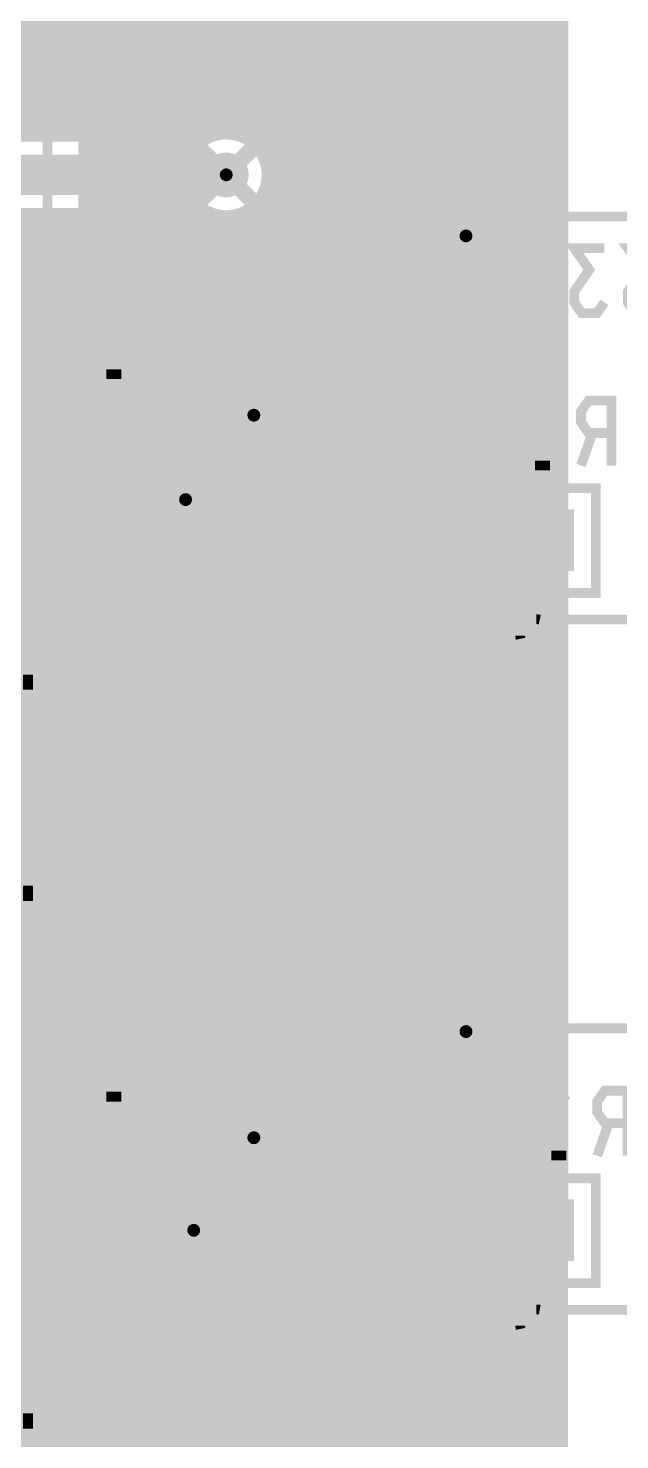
# Model space of a CAD drawing. Extents: x -20 to 155, y -92 to 168.
# Drawn here: x 30.05 to 39.3, y 65.3 to 87.38 of the extents above; entities that cross this region are included whole.
import ezdxf

# ---------------------------------------------------------------- set-up
doc = ezdxf.new("R2010")
doc.units = 0
doc.header["$MEASUREMENT"] = 0
doc.layers.get('0').update_dxf_attribs({"linetype": 'CONTINUOUS'})
for name, color, linetype in [('25-334-1_BOT', 7, 'CONTINUOUS'), ('25-334-1_DRD', 7, 'CONTINUOUS'), ('25-334-1_DRL', 2, 'CONTINUOUS'), ('25-334-1_IN1', 4, 'CONTINUOUS'), ('25-334-1_IN2', 3, 'CONTINUOUS'), ('25-334-1_SMB', 5, 'CONTINUOUS'), ('25-334-1_SPB', 14, 'CONTINUOUS'), ('25-334-1_SSB', 12, 'CONTINUOUS'), ('25-334-1_SST', 11, 'CONTINUOUS'), ('25-334-1_TOP', 13, 'CONTINUOUS'), ('THRUHOLE_TAP', 7, 'CONTINUOUS')]:
    doc.layers.add(name, color=color, linetype=linetype)

# ---------------------------------------------------------------- blocks, each defined once
blk = doc.blocks.new('RECTANGLE_4')
blk.add_solid([(0.4064, 0.4826), (0.4064, -0.4826), (-0.4064, 0.4826), (-0.4064, -0.4826)])
blk = doc.blocks.new('ROUND_39')
at = {"const_width": 0.35052}
blk.add_lwpolyline([(-0.17526, 0, 1), (0.17526, 0, 1)], format="xyb", close=True, dxfattribs=at)
blk = doc.blocks.new('RECTANGLE_49')
blk.add_solid([(0.508, 0.9017), (0.508, -0.9017), (-0.508, 0.9017), (-0.508, -0.9017)])
blk = doc.blocks.new('RECTANGLE_66')
blk.add_solid([(0.72517, 0.32512), (0.72517, -0.32512), (-0.72517, 0.32512), (-0.72517, -0.32512)])
blk = doc.blocks.new('ROUND_84')
at = {"const_width": 0.10033}
blk.add_lwpolyline([(-0.050164, 0, 1), (0.050164, 0, 1)], format="xyb", close=True, dxfattribs=at)
blk = doc.blocks.new('ROUND_85')
at = {"const_width": 0.10033}
blk.add_lwpolyline([(-0.050164, 0, 1), (0.050164, 0, 1)], format="xyb", close=True, dxfattribs=at)
blk = doc.blocks.new('ROUND_38')
at = {"const_width": 0.35052}
blk.add_lwpolyline([(-0.17526, 0, 1), (0.17526, 0, 1)], format="xyb", close=True, dxfattribs=at)
blk = doc.blocks.new('ROUND_42')
at = {"const_width": 0.35052}
blk.add_lwpolyline([(-0.17526, 0, 1), (0.17526, 0, 1)], format="xyb", close=True, dxfattribs=at)
blk = doc.blocks.new('ROUND_35')
at = {"const_width": 0.10033}
blk.add_lwpolyline([(-0.050164, 0, 1), (0.050164, 0, 1)], format="xyb", close=True, dxfattribs=at)

msp = doc.modelspace()

# ---------------------------------------------------------------- linework, layer by layer
at = {"layer": '25-334-1_BOT', "const_width": 0.635}
for points in [[(38.1762, 92.075), (38.1762, 79.375)], [(31.3436, 88.265), (31.3436, 85.09)], [(34.6964, 85.09), (34.6964, 85.4964), (36.195, 86.995), (36.89604, 86.995)], [(36.89604, 84.13496), (36.89604, 85.725)], [(36.89604, 85.725), (36.89604, 84.13496)], [(33.147, 85.09), (31.3436, 85.09)], [(33.5788, 82.55), (33.5788, 81.3308)], [(33.5788, 82.55), (33.5788, 81.3308)], [(35.0012, 82.55), (35.0012, 80.3148), (34.6964, 80.01)], [(32.512, 80.01), (31.3436, 80.01)], [(31.3436, 80.01), (32.512, 80.01)], [(34.6964, 80.01), (36.1188, 80.01), (36.7538, 79.375)], [(36.7538, 79.375), (36.7538, 76.97724), (36.89604, 76.835)], [(38.1762, 79.375), (38.1762, 68.58)], [(31.3436, 76.835), (31.3436, 73.66)], [(34.6964, 76.835), (35.9664, 75.565), (36.89604, 75.565)], [(36.89604, 74.295), (35.3314, 74.295), (34.6964, 73.66)], [(31.3436, 73.66), (27.68854, 73.66), (26.67, 72.63892)], [(36.89604, 71.68896), (36.89604, 73.025)], [(36.89604, 71.68896), (36.89604, 73.025)], [(33.5788, 71.12), (33.5788, 70.0278)], [(33.5788, 71.12), (33.5788, 70.0278)], [(33.5788, 70.0278), (33.5788, 71.12)], [(35.0012, 71.12), (35.0012, 68.8848), (34.6964, 68.58)], [(31.3436, 68.58), (32.639, 68.58)], [(32.639, 68.58), (31.3436, 68.58)], [(36.7538, 68.58), (34.6964, 68.58)], [(36.7538, 68.58), (36.89604, 68.43776), (36.89604, 66.04)], [(31.3436, 65.405), (31.3436, 62.23)], [(34.6964, 65.405), (35.3314, 64.77), (36.89604, 64.77)]]:
    msp.add_lwpolyline(points, dxfattribs=at)
at = {"layer": '25-334-1_DRD', "const_width": 0.254}
for points in [[(33.782, 85.725), (32.512, 84.455)], [(33.782, 84.455), (32.512, 85.725)], [(37.53104, 84.76996), (36.26104, 83.49996)], [(37.53104, 83.49996), (36.26104, 84.76996)], [(37.53104, 84.76996), (36.26104, 83.49996)], [(37.53104, 83.49996), (36.26104, 84.76996)], [(34.2138, 81.9658), (32.9438, 80.6958)], [(34.2138, 80.6958), (32.9438, 81.9658)], [(34.2138, 81.9658), (32.9438, 80.6958)], [(34.2138, 80.6958), (32.9438, 81.9658)], [(33.147, 80.645), (31.877, 79.375)], [(33.147, 79.375), (31.877, 80.645)], [(33.147, 80.645), (31.877, 79.375)], [(33.147, 79.375), (31.877, 80.645)], [(37.53104, 72.32396), (36.26104, 71.05396)], [(37.53104, 71.05396), (36.26104, 72.32396)], [(37.53104, 72.32396), (36.26104, 71.05396)], [(37.53104, 71.05396), (36.26104, 72.32396)], [(34.2138, 70.6628), (32.9438, 69.3928)], [(34.2138, 69.3928), (32.9438, 70.6628)], [(34.2138, 70.6628), (32.9438, 69.3928)], [(34.2138, 69.3928), (32.9438, 70.6628)], [(34.2138, 70.6628), (32.9438, 69.3928)], [(34.2138, 69.3928), (32.9438, 70.6628)], [(33.274, 69.215), (32.004, 67.945)], [(33.274, 67.945), (32.004, 69.215)], [(33.274, 69.215), (32.004, 67.945)], [(33.274, 67.945), (32.004, 69.215)]]:
    msp.add_lwpolyline(points, dxfattribs=at)
at = {"layer": '25-334-1_IN1'}
for points, const_width in [([(31.115, 151.13), (31.115, 59.944)], 0.254), ([(31.3436, 151.13), (31.3436, 59.944)], 0.254), ([(31.5722, 151.13), (31.5722, 59.944)], 0.254), ([(31.8008, 151.13), (31.8008, 59.944)], 0.254), ([(32.0294, 151.13), (32.0294, 59.944)], 0.254), ([(32.258, 151.13), (32.258, 59.944)], 0.254), ([(33.8582, 151.13), (33.8582, 59.944)], 0.254), ([(34.0868, 151.13), (34.0868, 59.944)], 0.254), ([(34.3154, 151.13), (34.3154, 59.944)], 0.254), ([(34.544, 151.13), (34.544, 59.944)], 0.254), ([(34.7726, 151.13), (34.7726, 59.944)], 0.254), ([(35.0012, 151.13), (35.0012, 59.944)], 0.254), ([(35.2298, 151.13), (35.2298, 59.944)], 0.254), ([(35.4584, 151.13), (35.4584, 59.944)], 0.254), ([(35.687, 151.13), (35.687, 59.944)], 0.254), ([(35.9156, 151.13), (35.9156, 59.944)], 0.254), ([(36.1442, 151.13), (36.1442, 59.944)], 0.254), ([(36.3728, 151.13), (36.3728, 59.944)], 0.254), ([(36.6014, 151.13), (36.6014, 59.944)], 0.254), ([(36.83, 151.13), (36.83, 59.944)], 0.254), ([(37.0586, 151.13), (37.0586, 59.944)], 0.254), ([(37.2872, 151.13), (37.2872, 59.944)], 0.254), ([(37.5158, 151.13), (37.5158, 59.944)], 0.254), ([(37.7444, 151.13), (37.7444, 59.944)], 0.254), ([(37.973, 151.13), (37.973, 59.944)], 0.254), ([(38.2016, 151.13), (38.2016, 59.944)], 0.254), ([(38.354, 151.13), (38.354, 59.944)], 0.254), ([(33.6296, 110.82274), (33.6296, 85.56752)], 0.254), ([(32.4866, 110.70336), (32.4866, 85.25002)], 0.254), ([(32.7152, 110.51794), (32.7152, 85.61578)], 0.254), ([(33.401, 110.56112), (33.401, 85.71992)], 0.254), ([(32.9438, 110.44936), (32.9438, 85.7377)], 0.254), ([(33.1724, 110.46206), (33.1724, 85.76818)], 0.254), ([(38.354, 87.376), (31.115, 87.376)], 0.254), ([(38.354, 87.1474), (31.115, 87.1474)], 0.254), ([(38.354, 86.9188), (31.115, 86.9188)], 0.254), ([(38.354, 86.6902), (31.115, 86.6902)], 0.254), ([(38.354, 86.4616), (31.115, 86.4616)], 0.254), ([(38.354, 86.233), (31.115, 86.233)], 0.254), ([(38.354, 86.0044), (31.115, 86.0044)], 0.254), ([(38.354, 85.7758), (31.115, 85.7758)], 0.254), ([(32.64408, 85.5472), (31.115, 85.5472)], 0.254), ([(38.354, 85.5472), (33.64992, 85.5472)], 0.254), ([(32.50692, 85.3186), (31.115, 85.3186)], 0.254), ([(38.354, 85.3186), (33.78708, 85.3186)], 0.254), ([(32.46628, 85.09), (31.115, 85.09)], 0.254), ([(32.4866, 84.92744), (32.4866, 62.65164)], 0.254), ([(38.354, 85.09), (33.82772, 85.09)], 0.254), ([(32.50692, 84.8614), (31.115, 84.8614)], 0.254), ([(38.354, 84.8614), (33.78708, 84.8614)], 0.254), ([(32.64408, 84.6328), (31.115, 84.6328)], 0.254), ([(32.7152, 84.56422), (32.7152, 62.83706)], 0.254), ([(33.401, 84.46008), (33.401, 62.79388)], 0.254), ([(33.6296, 84.60994), (33.6296, 62.52972)], 0.254), ([(38.354, 84.6328), (33.64992, 84.6328)], 0.254), ([(38.354, 84.4042), (31.115, 84.4042)], 0.254), ([(32.9438, 84.43976), (32.9438, 62.90564)], 0.254), ([(33.1724, 84.40928), (33.1724, 62.89294)], 0.254), ([(38.354, 84.1756), (31.115, 84.1756)], 0.254), ([(38.354, 83.947), (31.115, 83.947)], 0.254), ([(38.354, 83.7184), (31.115, 83.7184)], 0.254), ([(38.354, 83.4898), (31.115, 83.4898)], 0.254), ([(38.354, 83.2612), (31.115, 83.2612)], 0.254), ([(38.354, 83.0326), (31.115, 83.0326)], 0.254), ([(38.354, 82.804), (31.115, 82.804)], 0.254), ([(38.354, 82.5754), (31.115, 82.5754)], 0.254), ([(38.354, 82.3468), (31.115, 82.3468)], 0.254), ([(38.354, 82.1182), (31.115, 82.1182)], 0.254), ([(38.354, 81.8896), (31.115, 81.8896)], 0.254), ([(38.354, 81.661), (31.115, 81.661)], 0.254), ([(38.354, 81.4324), (31.115, 81.4324)], 0.254), ([(38.354, 81.2038), (31.115, 81.2038)], 0.254), ([(38.354, 80.9752), (31.115, 80.9752)], 0.254), ([(38.354, 80.7466), (31.115, 80.7466)], 0.254), ([(38.354, 80.518), (31.115, 80.518)], 0.254), ([(38.354, 80.2894), (31.115, 80.2894)], 0.254), ([(38.354, 80.0608), (31.115, 80.0608)], 0.254), ([(38.354, 79.8322), (31.115, 79.8322)], 0.254), ([(38.354, 79.6036), (31.115, 79.6036)], 0.254), ([(38.354, 79.375), (31.115, 79.375)], 0.254), ([(38.354, 79.1464), (31.115, 79.1464)], 0.254), ([(38.354, 78.9178), (31.115, 78.9178)], 0.254), ([(38.354, 78.6892), (31.115, 78.6892)], 0.254), ([(38.354, 78.4606), (31.115, 78.4606)], 0.254), ([(38.354, 78.232), (31.115, 78.232)], 0.254), ([(38.354, 78.0034), (31.115, 78.0034)], 0.254), ([(38.354, 77.7748), (31.115, 77.7748)], 0.254), ([(38.354, 77.5462), (31.115, 77.5462)], 0.254), ([(38.354, 77.3176), (31.115, 77.3176)], 0.254), ([(38.354, 77.089), (31.115, 77.089)], 0.254), ([(38.354, 76.8604), (31.115, 76.8604)], 0.254), ([(38.354, 76.6318), (31.115, 76.6318)], 0.254), ([(38.354, 76.4032), (31.115, 76.4032)], 0.254), ([(38.354, 76.1746), (31.115, 76.1746)], 0.254), ([(38.354, 75.946), (31.115, 75.946)], 0.254), ([(38.354, 75.7174), (31.115, 75.7174)], 0.254), ([(38.354, 75.4888), (31.115, 75.4888)], 0.254), ([(38.354, 75.2602), (31.115, 75.2602)], 0.254), ([(38.354, 75.0316), (31.115, 75.0316)], 0.254), ([(38.354, 74.803), (31.115, 74.803)], 0.254), ([(38.354, 74.5744), (31.115, 74.5744)], 0.254), ([(38.354, 74.3458), (31.115, 74.3458)], 0.254), ([(38.354, 74.1172), (31.115, 74.1172)], 0.254), ([(38.354, 73.8886), (31.115, 73.8886)], 0.254), ([(38.354, 73.66), (31.115, 73.66)], 0.254), ([(38.354, 73.4314), (31.115, 73.4314)], 0.254), ([(38.354, 73.2028), (31.115, 73.2028)], 0.254), ([(38.354, 72.9742), (31.115, 72.9742)], 0.254), ([(38.354, 72.7456), (31.115, 72.7456)], 0.254), ([(38.354, 72.517), (31.115, 72.517)], 0.254), ([(38.354, 72.2884), (31.115, 72.2884)], 0.254), ([(38.354, 72.0598), (31.115, 72.0598)], 0.254), ([(38.354, 71.8312), (31.115, 71.8312)], 0.254), ([(38.354, 71.6026), (31.115, 71.6026)], 0.254), ([(38.354, 71.374), (31.115, 71.374)], 0.254), ([(38.354, 71.1454), (31.115, 71.1454)], 0.254), ([(38.354, 70.9168), (31.115, 70.9168)], 0.254), ([(38.354, 70.6882), (31.115, 70.6882)], 0.254), ([(38.354, 70.4596), (31.115, 70.4596)], 0.254), ([(26.67, 70.09892), (33.52292, 70.09892)], 0.635), ([(38.354, 70.231), (31.115, 70.231)], 0.254), ([(38.354, 70.0024), (31.115, 70.0024)], 0.254), ([(38.354, 69.7738), (31.115, 69.7738)], 0.254), ([(38.354, 69.5452), (31.115, 69.5452)], 0.254), ([(38.354, 69.3166), (31.115, 69.3166)], 0.254), ([(38.354, 69.088), (31.115, 69.088)], 0.254), ([(38.354, 68.8594), (31.115, 68.8594)], 0.254), ([(38.354, 68.6308), (31.115, 68.6308)], 0.254), ([(38.354, 68.4022), (31.115, 68.4022)], 0.254), ([(38.354, 68.1736), (31.115, 68.1736)], 0.254), ([(38.354, 67.945), (31.115, 67.945)], 0.254), ([(38.354, 67.7164), (31.115, 67.7164)], 0.254), ([(38.354, 67.4878), (31.115, 67.4878)], 0.254), ([(38.354, 67.2592), (31.115, 67.2592)], 0.254), ([(38.354, 67.0306), (31.115, 67.0306)], 0.254), ([(38.354, 66.802), (31.115, 66.802)], 0.254), ([(38.354, 66.5734), (31.115, 66.5734)], 0.254), ([(38.354, 66.3448), (31.115, 66.3448)], 0.254), ([(38.354, 66.1162), (31.115, 66.1162)], 0.254), ([(38.354, 65.8876), (31.115, 65.8876)], 0.254), ([(38.354, 65.659), (31.115, 65.659)], 0.254), ([(38.354, 65.4304), (31.115, 65.4304)], 0.254), ([(38.354, 65.2018), (31.115, 65.2018)], 0.254)]:
    msp.add_lwpolyline(points, dxfattribs=dict(at, const_width=const_width))
at = {"layer": '25-334-1_IN1', "const_width": 0.254}
for points in [[(33.147, 85.77072, 0.4142136), (32.46628, 85.09)], [(33.82772, 85.09, 0.4142136), (33.147, 85.77072)], [(32.46628, 85.09, 0.4142136), (33.147, 84.40928)], [(33.147, 84.40928, 0.4142136), (33.82772, 85.09)]]:
    msp.add_lwpolyline(points, format="xyb", dxfattribs=at)
at = {"layer": '25-334-1_IN2'}
for points, const_width in [([(34.3662, 167.259), (34.3662, 55.118)], 0.254), ([(34.5948, 167.259), (34.5948, 55.118)], 0.254), ([(34.8234, 167.259), (34.8234, 55.118)], 0.254), ([(34.925, 154.813), (34.925, 55.118)], 0.254), ([(30.0228, 110.4773), (30.0228, 85.7377)], 0.254), ([(30.2514, 110.4773), (30.2514, 85.7377)], 0.254), ([(30.48, 110.4773), (30.48, 85.7377)], 0.254), ([(30.7086, 110.4773), (30.7086, 85.7377)], 0.254), ([(30.9372, 110.4773), (30.9372, 85.7377)], 0.254), ([(31.1658, 110.4773), (31.1658, 85.7377)], 0.254), ([(31.3944, 110.4773), (31.3944, 85.7377)], 0.254), ([(31.623, 110.4773), (31.623, 85.7377)], 0.254), ([(31.8516, 110.4773), (31.8516, 85.7377)], 0.254), ([(34.1376, 103.92918), (34.1376, 81.71688)], 0.254), ([(33.909, 103.72344), (33.909, 81.92516)], 0.254), ([(33.6804, 103.6447), (33.6804, 85.51164)], 0.254), ([(33.4518, 92.43568), (33.4518, 85.69706)], 0.254), ([(33.2232, 91.09202), (33.2232, 85.76564)], 0.254), ([(32.0802, 91.05138), (32.0802, 85.7377)], 0.254), ([(32.3088, 90.84564), (32.3088, 85.7377)], 0.254), ([(32.9946, 90.86088), (32.9946, 85.75294)], 0.254), ([(32.5374, 90.7669), (32.5374, 85.7377)], 0.254), ([(32.766, 90.77198), (32.766, 85.7377)], 0.254), ([(10.16, 89.91854), (10.16254, 89.916), (19.177, 89.916), (24.003, 85.09), (33.147, 85.09)], 0.635), ([(34.925, 87.3252), (29.337, 87.3252)], 0.254), ([(34.925, 87.0966), (29.337, 87.0966)], 0.254), ([(34.925, 86.868), (23.1394, 86.868)], 0.254), ([(34.925, 86.6394), (23.368, 86.6394)], 0.254), ([(34.925, 86.4108), (23.5966, 86.4108)], 0.254), ([(34.925, 86.1822), (23.8252, 86.1822)], 0.254), ([(34.925, 85.9536), (24.0538, 85.9536)], 0.254), ([(32.93872, 85.7377), (24.2697, 85.7377)], 0.254), ([(34.925, 85.725), (33.3883, 85.725)], 0.254), ([(34.925, 85.4964), (33.69056, 85.4964)], 0.254), ([(34.925, 85.2678), (33.80232, 85.2678)], 0.254), ([(34.925, 85.0392), (33.82518, 85.0392)], 0.254), ([(33.6804, 84.66836), (33.6804, 82.00136)], 0.254), ([(34.925, 84.8106), (33.76676, 84.8106)], 0.254), ([(32.93872, 84.4423), (24.003, 84.4423)], 0.254), ([(30.0228, 84.4423), (30.0228, 58.3057)], 0.254), ([(30.2514, 84.4423), (30.2514, 58.3057)], 0.254), ([(30.48, 84.4423), (30.48, 58.4454)], 0.254), ([(30.7086, 84.4423), (30.7086, 58.674)], 0.254), ([(30.9372, 84.4423), (30.9372, 58.9026)], 0.254), ([(31.1658, 84.4423), (31.1658, 59.1312)], 0.254), ([(31.3944, 84.4423), (31.3944, 59.3598)], 0.254), ([(31.623, 84.4423), (31.623, 59.5884)], 0.254), ([(31.8516, 84.4423), (31.8516, 80.17002)], 0.254), ([(32.0802, 84.4423), (32.0802, 80.53578)], 0.254), ([(32.3088, 84.4423), (32.3088, 80.6577)], 0.254), ([(32.5374, 84.4423), (32.5374, 80.68818)], 0.254), ([(32.766, 84.4423), (32.766, 80.63992)], 0.254), ([(33.4518, 84.48294), (33.4518, 81.99882)], 0.254), ([(34.925, 84.582), (33.59912, 84.582)], 0.254), ([(34.925, 84.3534), (21.13026, 84.3534)], 0.254), ([(32.9946, 84.42706), (32.9946, 81.67878)], 0.254), ([(33.2232, 84.41436), (33.2232, 81.90992)], 0.254), ([(34.925, 84.1248), (21.05152, 84.1248)], 0.254), ([(34.925, 83.8962), (20.94992, 83.8962)], 0.254), ([(34.925, 83.6676), (20.82546, 83.6676)], 0.254), ([(34.925, 83.439), (20.66798, 83.439)], 0.254), ([(34.925, 83.2104), (20.47494, 83.2104)], 0.254), ([(34.925, 82.9818), (20.23364, 82.9818)], 0.254), ([(34.925, 82.7532), (19.91868, 82.7532)], 0.254), ([(34.925, 82.5246), (19.4691, 82.5246)], 0.254), ([(34.925, 82.296), (-3.81, 82.296)], 0.254), ([(34.925, 82.0674), (-3.81, 82.0674)], 0.254), ([(33.12668, 81.8388), (-3.81, 81.8388)], 0.254), ([(34.925, 81.8388), (34.03092, 81.8388)], 0.254), ([(32.95904, 81.6102), (-3.81, 81.6102)], 0.254), ([(34.925, 81.6102), (34.19856, 81.6102)], 0.254), ([(32.90062, 81.3816), (-3.81, 81.3816)], 0.254), ([(34.925, 81.3816), (34.25698, 81.3816)], 0.254), ([(32.92094, 81.153), (-3.81, 81.153)], 0.254), ([(34.925, 81.153), (34.23412, 81.153)], 0.254), ([(33.0327, 80.9244), (-3.81, 80.9244)], 0.254), ([(32.9946, 80.98282), (32.9946, 80.48752)], 0.254), ([(34.925, 80.9244), (34.12236, 80.9244)], 0.254), ([(34.1376, 80.94218), (34.1376, 70.41388)], 0.254), ([(33.33496, 80.6958), (-3.81, 80.6958)], 0.254), ([(33.2232, 80.75168), (33.2232, 70.60692)], 0.254), ([(34.925, 80.6958), (33.8201, 80.6958)], 0.254), ([(33.909, 80.73644), (33.909, 70.62216)], 0.254), ([(32.00908, 80.4672), (-3.81, 80.4672)], 0.254), ([(34.925, 80.4672), (33.01492, 80.4672)], 0.254), ([(33.4518, 80.66278), (33.4518, 70.69582)], 0.254), ([(33.6804, 80.6577), (33.6804, 70.69836)], 0.254), ([(31.87192, 80.2386), (18.48358, 80.2386)], 0.254), ([(34.925, 80.2386), (33.15208, 80.2386)], 0.254), ([(31.83128, 80.01), (19.53006, 80.01)], 0.254), ([(31.8516, 79.84744), (31.8516, 59.817)], 0.254), ([(34.925, 80.01), (33.19272, 80.01)], 0.254), ([(31.87192, 79.7814), (19.95932, 79.7814)], 0.254), ([(34.925, 79.7814), (33.15208, 79.7814)], 0.254), ([(32.00908, 79.5528), (20.26158, 79.5528)], 0.254), ([(32.0802, 79.48422), (32.0802, 68.96608)], 0.254), ([(32.766, 79.38008), (32.766, 69.24802)], 0.254), ([(32.9946, 79.52994), (32.9946, 70.37578)], 0.254), ([(34.925, 79.5528), (33.01492, 79.5528)], 0.254), ([(34.925, 79.3242), (20.4978, 79.3242)], 0.254), ([(32.3088, 79.35976), (32.3088, 69.17436)], 0.254), ([(32.5374, 79.32928), (32.5374, 69.25056)], 0.254), ([(34.925, 79.0956), (20.6883, 79.0956)], 0.254), ([(34.925, 78.867), (20.8407, 78.867)], 0.254), ([(34.925, 78.6384), (20.96262, 78.6384)], 0.254), ([(34.925, 78.4098), (21.06168, 78.4098)], 0.254), ([(34.925, 78.1812), (21.13788, 78.1812)], 0.254), ([(34.925, 77.9526), (21.19122, 77.9526)], 0.254), ([(34.925, 77.724), (21.22678, 77.724)], 0.254), ([(34.925, 77.4954), (21.24202, 77.4954)], 0.254), ([(34.925, 77.2668), (21.23948, 77.2668)], 0.254), ([(34.925, 77.0382), (21.21916, 77.0382)], 0.254), ([(34.925, 76.8096), (21.17852, 76.8096)], 0.254), ([(34.925, 76.581), (21.1201, 76.581)], 0.254), ([(34.925, 76.3524), (21.03882, 76.3524)], 0.254), ([(34.925, 76.1238), (20.93468, 76.1238)], 0.254), ([(34.925, 75.8952), (20.80514, 75.8952)], 0.254), ([(34.925, 75.6666), (20.64258, 75.6666)], 0.254), ([(34.925, 75.438), (20.44446, 75.438)], 0.254), ([(34.925, 75.2094), (20.193, 75.2094)], 0.254), ([(34.925, 74.9808), (19.86534, 74.9808)], 0.254), ([(34.925, 74.7522), (19.38528, 74.7522)], 0.254), ([(34.925, 74.5236), (12.827, 74.5236)], 0.254), ([(34.925, 74.295), (12.827, 74.295)], 0.254), ([(34.925, 74.0664), (26.76906, 74.0664)], 0.254), ([(34.925, 73.8378), (27.44978, 73.8378)], 0.254), ([(34.925, 73.6092), (27.72156, 73.6092)], 0.254), ([(34.925, 73.3806), (27.89174, 73.3806)], 0.254), ([(34.925, 73.152), (28.0035, 73.152)], 0.254), ([(34.925, 72.9234), (28.07208, 72.9234)], 0.254), ([(34.925, 72.6948), (28.09748, 72.6948)], 0.254), ([(34.925, 72.4662), (28.08986, 72.4662)], 0.254), ([(34.925, 72.2376), (28.0416, 72.2376)], 0.254), ([(34.925, 72.009), (27.9527, 72.009)], 0.254), ([(34.925, 71.7804), (27.813, 71.7804)], 0.254), ([(34.925, 71.5518), (27.5971, 71.5518)], 0.254), ([(34.925, 71.3232), (27.40914, 71.3232)], 0.254), ([(34.925, 71.0946), (27.69616, 71.0946)], 0.254), ([(34.925, 70.866), (27.8765, 70.866)], 0.254), ([(33.27654, 70.6374), (27.99588, 70.6374)], 0.254), ([(34.925, 70.6374), (33.87852, 70.6374)], 0.254), ([(33.01492, 70.4088), (28.067, 70.4088)], 0.254), ([(34.925, 70.4088), (34.14268, 70.4088)], 0.254), ([(32.91586, 70.1802), (28.09748, 70.1802)], 0.254), ([(34.925, 70.1802), (34.24174, 70.1802)], 0.254), ([(32.90316, 69.9516), (28.0924, 69.9516)], 0.254), ([(34.925, 69.9516), (34.25444, 69.9516)], 0.254), ([(32.97174, 69.723), (28.04922, 69.723)], 0.254), ([(32.9946, 69.67982), (32.9946, 69.15912)], 0.254), ([(34.925, 69.723), (34.18586, 69.723)], 0.254), ([(33.15716, 69.4944), (27.9654, 69.4944)], 0.254), ([(33.2232, 69.44868), (33.2232, 68.92798)], 0.254), ([(33.909, 69.43344), (33.909, 55.118)], 0.254), ([(34.925, 69.4944), (34.00044, 69.4944)], 0.254), ([(34.1376, 69.63918), (34.1376, 55.118)], 0.254), ([(34.925, 69.2658), (27.83078, 69.2658)], 0.254), ([(33.4518, 69.35978), (33.4518, 62.75578)], 0.254), ([(33.6804, 69.3547), (33.6804, 62.39002)], 0.254), ([(32.13608, 69.0372), (27.62758, 69.0372)], 0.254), ([(34.925, 69.0372), (33.14192, 69.0372)], 0.254), ([(31.99892, 68.8086), (27.28468, 68.8086)], 0.254), ([(34.925, 68.8086), (33.27908, 68.8086)], 0.254), ([(31.95828, 68.58), (20.79498, 68.58)], 0.254), ([(34.925, 68.58), (33.31972, 68.58)], 0.254), ([(31.99892, 68.3514), (20.56638, 68.3514)], 0.254), ([(34.925, 68.3514), (33.27908, 68.3514)], 0.254), ([(32.13608, 68.1228), (20.33778, 68.1228)], 0.254), ([(32.0802, 68.19138), (32.0802, 60.0456)], 0.254), ([(34.925, 68.1228), (33.14192, 68.1228)], 0.254), ([(33.2232, 68.23202), (33.2232, 62.8777)], 0.254), ([(34.925, 67.8942), (20.10918, 67.8942)], 0.254), ([(32.3088, 67.98564), (32.3088, 60.2742)], 0.254), ([(32.5374, 67.9069), (32.5374, 62.70752)], 0.254), ([(32.766, 67.91198), (32.766, 62.85992)], 0.254), ([(32.9946, 68.00088), (32.9946, 62.90818)], 0.254), ([(34.925, 67.6656), (19.88058, 67.6656)], 0.254), ([(34.925, 67.437), (19.65198, 67.437)], 0.254), ([(34.925, 67.2084), (19.42338, 67.2084)], 0.254), ([(34.925, 66.9798), (19.19478, 66.9798)], 0.254), ([(34.925, 66.7512), (18.96618, 66.7512)], 0.254), ([(34.925, 66.5226), (18.73758, 66.5226)], 0.254), ([(34.925, 66.294), (18.50898, 66.294)], 0.254), ([(34.925, 66.0654), (18.28038, 66.0654)], 0.254), ([(34.925, 65.8368), (18.05178, 65.8368)], 0.254), ([(34.925, 65.6082), (17.82318, 65.6082)], 0.254), ([(34.925, 65.3796), (29.337, 65.3796)], 0.254)]:
    msp.add_lwpolyline(points, dxfattribs=dict(at, const_width=const_width))
at = {"layer": '25-334-1_IN2', "const_width": 0.254}
for points in [[(33.147, 85.77072, 0.077939), (32.93861, 85.73804)], [(33.82772, 85.09, 0.4142136), (33.147, 85.77072)], [(33.147, 84.40928, 0.4142136), (33.82772, 85.09)], [(32.93872, 84.4423, 0.0779385), (33.147, 84.40964)], [(33.5788, 82.01152, 0.4142136), (32.89808, 81.3308)], [(34.25952, 81.3308, 0.4142136), (33.5788, 82.01152)], [(32.89808, 81.3308, 0.4142136), (33.5788, 80.65008)], [(33.5788, 80.65008, 0.4142136), (34.25952, 81.3308)], [(32.512, 80.69072, 0.4142136), (31.83128, 80.01)], [(32.512, 80.69072, 0.4142136), (31.83128, 80.01)], [(33.19272, 80.01, 0.4142136), (32.512, 80.69072)], [(33.19272, 80.01, 0.4142136), (32.512, 80.69072)], [(31.83128, 80.01, 0.4142136), (32.512, 79.32928)], [(31.83128, 80.01, 0.4142136), (32.512, 79.32928)], [(32.512, 79.32928, 0.4142136), (33.19272, 80.01)], [(32.512, 79.32928, 0.4142136), (33.19272, 80.01)], [(33.5788, 70.70852, 0.4142136), (32.89808, 70.0278)], [(33.5788, 70.70852, 0.4142136), (32.89808, 70.0278)], [(34.25952, 70.0278, 0.4142136), (33.5788, 70.70852)], [(34.25952, 70.0278, 0.4142136), (33.5788, 70.70852)], [(32.89808, 70.0278, 0.4142136), (33.5788, 69.34708)], [(32.89808, 70.0278, 0.4142136), (33.5788, 69.34708)], [(33.5788, 69.34708, 0.4142136), (34.25952, 70.0278)], [(33.5788, 69.34708, 0.4142136), (34.25952, 70.0278)], [(32.639, 69.26072, 0.4142136), (31.95828, 68.58)], [(32.639, 69.26072, 0.4142136), (31.95828, 68.58)], [(33.31972, 68.58, 0.4142136), (32.639, 69.26072)], [(33.31972, 68.58, 0.4142136), (32.639, 69.26072)], [(31.95828, 68.58, 0.4142136), (32.639, 67.89928)], [(31.95828, 68.58, 0.4142136), (32.639, 67.89928)], [(32.639, 67.89928, 0.4142136), (33.31972, 68.58)], [(32.639, 67.89928, 0.4142136), (33.31972, 68.58)]]:
    msp.add_lwpolyline(points, format="xyb", dxfattribs=at)
at = {"layer": '25-334-1_SSB', "const_width": 0.1524}
for points in [[(37.74948, 84.73948), (37.74948, 90.53322)], [(35.687, 86.868), (35.687, 89.662), (30.353, 89.662), (30.353, 86.868), (35.687, 86.868)], [(35.687, 83.693), (35.687, 86.487), (30.353, 86.487), (30.353, 83.693), (35.687, 83.693)], [(41.34612, 84.43976), (38.0492, 84.43976)], [(39.06012, 83.0961), (38.94328, 82.92592), (38.70452, 82.92592), (38.58768, 83.0961), (38.58768, 83.26374), (38.8239, 83.6041), (38.58768, 83.94192), (39.06012, 83.94192)], [(39.89832, 83.0961), (39.78148, 82.92592), (39.54272, 82.92592), (39.42588, 83.0961), (39.42588, 83.26374), (39.6621, 83.6041), (39.42588, 83.94192), (39.89832, 83.94192)], [(32.8295, 83.3755), (35.7505, 83.3755), (35.7505, 81.7372), (32.8295, 81.7372), (32.8295, 83.3755)], [(30.07106, 82.14106), (29.95168, 81.97342), (29.71546, 81.97342), (29.59608, 82.14106), (29.59608, 82.31124), (29.8323, 82.64906), (29.59608, 82.98942), (30.07106, 82.98942)], [(30.73146, 81.97342), (30.8483, 82.14106), (30.90926, 82.31124), (30.90926, 82.64906), (30.8483, 82.81924), (30.73146, 82.98942), (30.61208, 82.98942), (30.4927, 82.81924), (30.43428, 82.64906), (30.43428, 82.31124), (30.4927, 82.14106), (30.61208, 81.97342), (30.73146, 81.97342)], [(31.39186, 81.97342), (31.39186, 82.98942), (31.5087, 82.81924)], [(31.9913, 82.14106), (32.05226, 81.97342), (32.40786, 81.97342), (32.46628, 82.14106), (32.46628, 82.81924), (32.40786, 82.98942), (32.05226, 82.98942), (31.9913, 82.81924)], [(31.27248, 81.97342), (31.5087, 81.97342)], [(38.09492, 80.5434), (38.09492, 81.5594), (38.21176, 81.39176)], [(30.353, 81.407), (30.353, 78.613), (35.687, 78.613), (35.687, 81.407), (30.353, 81.407)], [(36.65474, 80.5434), (36.29914, 81.5594), (36.77412, 81.5594)], [(37.55136, 81.0514), (37.19576, 81.0514), (37.13734, 80.88376), (37.13734, 80.71358), (37.19576, 80.5434), (37.55136, 80.5434), (37.61232, 80.71358), (37.61232, 80.88376), (37.37356, 81.5594)], [(39.16934, 81.0514), (38.81374, 81.0514), (38.69436, 81.22158), (38.69436, 81.39176), (38.81374, 81.5594), (39.16934, 81.5594), (39.16934, 80.5434)], [(38.87216, 81.0514), (38.69436, 80.5434)], [(37.97554, 80.5434), (38.21176, 80.5434)], [(38.9255, 78.5495), (36.0045, 78.5495), (36.0045, 80.1878), (38.9255, 80.1878), (38.9255, 78.5495)], [(29.5402, 78.22946), (29.5402, 77.87386), (29.37256, 77.75448), (29.20238, 77.75448), (29.0322, 77.87386), (29.0322, 78.22946), (30.0482, 78.22946)], [(35.687, 75.438), (35.687, 78.232), (30.353, 78.232), (30.353, 75.438), (35.687, 75.438)], [(38.0492, 78.13294), (40.64762, 78.13294)], [(29.5402, 77.93228), (30.0482, 77.75448)], [(37.74948, 72.03948), (37.74948, 77.83322)], [(30.0482, 77.1525), (29.0322, 77.1525), (29.20238, 77.27188)], [(30.0482, 77.03566), (30.0482, 77.27188)], [(30.0482, 76.19746), (30.0482, 76.6699), (29.37256, 76.19746), (29.20238, 76.19746), (29.0322, 76.25588), (29.0322, 76.61148), (29.20238, 76.6699)], [(29.88056, 75.8317), (30.0482, 75.77328), (30.0482, 75.41768), (29.88056, 75.35926), (29.5402, 75.35926), (29.37256, 75.4761), (29.37256, 75.8317), (29.0322, 75.8317), (29.0322, 75.35926)], [(35.687, 72.263), (35.687, 75.057), (30.353, 75.057), (30.353, 72.263), (35.687, 72.263)], [(29.5402, 74.92746), (29.5402, 74.57186), (29.37256, 74.45248), (29.20238, 74.45248), (29.0322, 74.57186), (29.0322, 74.92746), (30.0482, 74.92746)], [(29.5402, 74.63028), (30.0482, 74.45248)], [(30.0482, 73.8505), (29.0322, 73.8505), (29.20238, 73.96988)], [(30.0482, 73.73366), (30.0482, 73.96988)], [(30.0482, 72.89546), (30.0482, 73.3679), (29.37256, 72.89546), (29.20238, 72.89546), (29.0322, 72.95388), (29.0322, 73.30948), (29.20238, 73.3679)], [(29.5402, 72.47128), (29.5402, 72.11568), (29.71038, 72.05726), (29.88056, 72.05726), (30.0482, 72.11568), (30.0482, 72.47128), (29.88056, 72.5297), (29.71038, 72.5297), (29.0322, 72.29348)], [(32.8295, 71.9455), (35.7505, 71.9455), (35.7505, 70.3072), (32.8295, 70.3072), (32.8295, 71.9455)], [(30.0101, 71.17842), (29.6545, 71.17842), (29.59608, 71.00824), (29.59608, 70.83806), (29.6545, 70.67042), (30.0101, 70.67042), (30.07106, 70.83806), (30.07106, 71.00824), (29.8323, 71.68642)], [(30.73146, 70.67042), (30.8483, 70.83806), (30.90926, 71.00824), (30.90926, 71.34606), (30.8483, 71.51624), (30.73146, 71.68642), (30.61208, 71.68642), (30.4927, 71.51624), (30.43428, 71.34606), (30.43428, 71.00824), (30.4927, 70.83806), (30.61208, 70.67042), (30.73146, 70.67042)], [(31.39186, 70.67042), (31.39186, 71.68642), (31.5087, 71.51624)], [(31.9913, 70.83806), (32.05226, 70.67042), (32.40786, 70.67042), (32.46628, 70.83806), (32.46628, 71.51624), (32.40786, 71.68642), (32.05226, 71.68642), (31.9913, 71.51624)], [(41.34612, 71.73976), (38.0492, 71.73976)], [(38.34892, 69.7484), (38.34892, 70.7644), (38.46576, 70.59676)], [(31.27248, 70.67042), (31.5087, 70.67042)], [(36.61156, 70.2564), (36.96716, 70.2564), (37.02812, 70.42658), (37.02812, 70.59676), (36.96716, 70.7644), (36.61156, 70.7644), (36.55314, 70.59676), (36.55314, 70.42658), (36.78936, 69.7484)], [(37.80536, 70.2564), (37.44976, 70.2564), (37.39134, 70.08876), (37.39134, 69.91858), (37.44976, 69.7484), (37.80536, 69.7484), (37.86632, 69.91858), (37.86632, 70.08876), (37.62756, 70.7644)], [(39.42334, 70.2564), (39.06774, 70.2564), (38.94836, 70.42658), (38.94836, 70.59676), (39.06774, 70.7644), (39.42334, 70.7644), (39.42334, 69.7484)], [(39.12616, 70.2564), (38.94836, 69.7484)], [(30.353, 69.977), (30.353, 67.183), (35.687, 67.183), (35.687, 69.977), (30.353, 69.977)], [(38.22954, 69.7484), (38.46576, 69.7484)], [(38.9255, 67.7545), (36.0045, 67.7545), (36.0045, 69.3928), (38.9255, 69.3928), (38.9255, 67.7545)], [(38.0492, 67.33794), (40.64762, 67.33794)], [(37.74948, 61.24448), (37.74948, 67.03822)], [(29.5402, 66.67246), (29.5402, 66.31686), (29.37256, 66.19748), (29.20238, 66.19748), (29.0322, 66.31686), (29.0322, 66.67246), (30.0482, 66.67246)], [(35.687, 64.008), (35.687, 66.802), (30.353, 66.802), (30.353, 64.008), (35.687, 64.008)], [(29.5402, 66.37528), (30.0482, 66.19748)], [(30.0482, 65.5955), (29.0322, 65.5955), (29.20238, 65.71488)], [(30.0482, 65.47866), (30.0482, 65.71488)]]:
    msp.add_lwpolyline(points, dxfattribs=at)
for points in [[(37.74948, 84.73948, 0.3322068), (38.0492, 84.43976)], [(37.9984, 78.13802, 0.4142136), (37.7444, 77.88402)], [(38.0492, 78.13294, 0.0503718), (37.9984, 78.13807)], [(37.7444, 77.88402, 0.0503736), (37.74953, 77.83323)], [(37.74948, 72.03948, 0.3322068), (38.0492, 71.73976)], [(37.9984, 67.34302, 0.4142136), (37.7444, 67.08902)], [(38.0492, 67.33794, 0.0503718), (37.9984, 67.34307)], [(37.7444, 67.08902, 0.0503736), (37.74953, 67.03823)]]:
    msp.add_lwpolyline(points, format="xyb", dxfattribs=at)
at = {"layer": '25-334-1_SST', "const_width": 0.1524}
for points in [[(-1.58496, 83.14944), (38.41496, 83.14944), (38.41496, 158.15056), (-1.58496, 158.15056), (-1.58496, 83.14944)], [(-1.58496, 4.40944), (38.41496, 4.40944), (38.41496, 79.41056), (-1.58496, 79.41056), (-1.58496, 4.40944)], [(29.67482, 68.01358), (29.50718, 67.95262), (29.50718, 67.7164), (29.67482, 67.65798), (29.845, 67.5386), (30.353, 67.5386), (30.52318, 67.59702), (30.52318, 67.95262), (30.353, 68.01358), (29.67482, 68.01358)], [(30.01518, 66.75882), (30.18282, 66.7004), (30.353, 66.7004), (30.52318, 66.75882), (30.52318, 67.11442), (30.353, 67.17538), (30.18282, 67.17538), (30.01518, 67.11442), (30.01518, 66.75882), (29.845, 66.7004), (29.67482, 66.7004), (29.50718, 66.75882), (29.50718, 67.11442), (29.67482, 67.17538), (29.845, 67.17538), (30.01518, 67.11442)]]:
    msp.add_lwpolyline(points, dxfattribs=at)

# ---------------------------------------------------------------- block references
at = {"layer": '25-334-1_BOT'}
for name, p in [('RECTANGLE_49', (31.3436, 88.265)), ('RECTANGLE_49', (34.6964, 88.265)), ('RECTANGLE_66', (36.89604, 86.995)), ('RECTANGLE_49', (31.3436, 85.09)), ('RECTANGLE_49', (34.6964, 85.09)), ('RECTANGLE_66', (36.89604, 85.725)), ('ROUND_39', (33.147, 85.09)), ('ROUND_39', (36.89604, 84.13496)), ('RECTANGLE_4', (33.5788, 82.55)), ('RECTANGLE_4', (35.0012, 82.55)), ('ROUND_39', (33.5788, 81.3308)), ('RECTANGLE_49', (31.3436, 80.01)), ('RECTANGLE_49', (34.6964, 80.01)), ('ROUND_39', (32.512, 80.01)), ('RECTANGLE_4', (36.7538, 79.375)), ('RECTANGLE_4', (38.1762, 79.375)), ('RECTANGLE_49', (31.3436, 76.835)), ('RECTANGLE_49', (34.6964, 76.835)), ('RECTANGLE_66', (36.89604, 76.835)), ('RECTANGLE_66', (36.89604, 75.565)), ('RECTANGLE_49', (31.3436, 73.66)), ('RECTANGLE_49', (34.6964, 73.66)), ('RECTANGLE_66', (36.89604, 74.295)), ('RECTANGLE_66', (36.89604, 73.025)), ('ROUND_39', (36.89604, 71.68896)), ('RECTANGLE_4', (33.5788, 71.12)), ('RECTANGLE_4', (35.0012, 71.12)), ('ROUND_39', (33.5788, 70.0278)), ('RECTANGLE_49', (31.3436, 68.58)), ('RECTANGLE_49', (34.6964, 68.58)), ('ROUND_39', (32.639, 68.58)), ('RECTANGLE_4', (36.7538, 68.58)), ('RECTANGLE_4', (38.1762, 68.58)), ('RECTANGLE_49', (31.3436, 65.405)), ('RECTANGLE_49', (34.6964, 65.405)), ('RECTANGLE_66', (36.89604, 66.04))]:
    msp.add_blockref(name, p, dxfattribs=at)
at = {"layer": '25-334-1_DRL'}
for name, p in [('ROUND_84', (33.147, 85.09)), ('ROUND_85', (36.89604, 84.13496)), ('ROUND_85', (33.5788, 81.3308)), ('ROUND_85', (32.512, 80.01)), ('ROUND_85', (36.89604, 71.68896)), ('ROUND_85', (33.5788, 70.0278)), ('ROUND_85', (32.639, 68.58))]:
    msp.add_blockref(name, p, dxfattribs=at)
at = {"layer": '25-334-1_IN1'}
for name, p in [('ROUND_38', (33.147, 85.09)), ('ROUND_39', (36.89604, 84.13496)), ('ROUND_39', (33.5788, 81.3308)), ('ROUND_39', (32.512, 80.01)), ('ROUND_39', (36.89604, 71.68896)), ('ROUND_39', (33.5788, 70.0278)), ('ROUND_39', (32.639, 68.58))]:
    msp.add_blockref(name, p, dxfattribs=at)
at = {"layer": '25-334-1_IN2'}
for name, p in [('ROUND_38', (33.147, 85.09)), ('ROUND_42', (36.89604, 84.13496)), ('ROUND_42', (33.5788, 81.3308)), ('ROUND_39', (32.512, 80.01)), ('ROUND_39', (36.89604, 71.68896)), ('ROUND_39', (33.5788, 70.0278)), ('ROUND_39', (32.639, 68.58))]:
    msp.add_blockref(name, p, dxfattribs=at)
at = {"layer": '25-334-1_SMB'}
for name, p in [('RECTANGLE_49', (31.3436, 88.265)), ('RECTANGLE_49', (34.6964, 88.265)), ('RECTANGLE_66', (36.89604, 86.995)), ('RECTANGLE_49', (31.3436, 85.09)), ('RECTANGLE_49', (34.6964, 85.09)), ('RECTANGLE_66', (36.89604, 85.725)), ('RECTANGLE_4', (33.5788, 82.55)), ('RECTANGLE_4', (35.0012, 82.55)), ('RECTANGLE_49', (31.3436, 80.01)), ('RECTANGLE_49', (34.6964, 80.01)), ('RECTANGLE_4', (36.7538, 79.375)), ('RECTANGLE_4', (38.1762, 79.375)), ('RECTANGLE_49', (31.3436, 76.835)), ('RECTANGLE_49', (34.6964, 76.835)), ('RECTANGLE_66', (36.89604, 76.835)), ('RECTANGLE_66', (36.89604, 75.565)), ('RECTANGLE_49', (31.3436, 73.66)), ('RECTANGLE_49', (34.6964, 73.66)), ('RECTANGLE_66', (36.89604, 74.295)), ('RECTANGLE_66', (36.89604, 73.025)), ('RECTANGLE_4', (33.5788, 71.12)), ('RECTANGLE_4', (35.0012, 71.12)), ('RECTANGLE_49', (31.3436, 68.58)), ('RECTANGLE_49', (34.6964, 68.58)), ('RECTANGLE_4', (36.7538, 68.58)), ('RECTANGLE_4', (38.1762, 68.58)), ('RECTANGLE_49', (31.3436, 65.405)), ('RECTANGLE_49', (34.6964, 65.405)), ('RECTANGLE_66', (36.89604, 66.04))]:
    msp.add_blockref(name, p, dxfattribs=at)
at = {"layer": '25-334-1_SPB'}
for name, p in [('RECTANGLE_49', (31.3436, 88.265)), ('RECTANGLE_49', (34.6964, 88.265)), ('RECTANGLE_66', (36.89604, 86.995)), ('RECTANGLE_49', (31.3436, 85.09)), ('RECTANGLE_49', (34.6964, 85.09)), ('RECTANGLE_66', (36.89604, 85.725)), ('RECTANGLE_4', (33.5788, 82.55)), ('RECTANGLE_4', (35.0012, 82.55)), ('RECTANGLE_49', (31.3436, 80.01)), ('RECTANGLE_49', (34.6964, 80.01)), ('RECTANGLE_4', (36.7538, 79.375)), ('RECTANGLE_4', (38.1762, 79.375)), ('RECTANGLE_49', (31.3436, 76.835)), ('RECTANGLE_49', (34.6964, 76.835)), ('RECTANGLE_66', (36.89604, 76.835)), ('RECTANGLE_66', (36.89604, 75.565)), ('RECTANGLE_49', (31.3436, 73.66)), ('RECTANGLE_49', (34.6964, 73.66)), ('RECTANGLE_66', (36.89604, 74.295)), ('RECTANGLE_66', (36.89604, 73.025)), ('RECTANGLE_4', (33.5788, 71.12)), ('RECTANGLE_4', (35.0012, 71.12)), ('RECTANGLE_49', (31.3436, 68.58)), ('RECTANGLE_49', (34.6964, 68.58)), ('RECTANGLE_4', (36.7538, 68.58)), ('RECTANGLE_4', (38.1762, 68.58)), ('RECTANGLE_49', (31.3436, 65.405)), ('RECTANGLE_49', (34.6964, 65.405)), ('RECTANGLE_66', (36.89604, 66.04))]:
    msp.add_blockref(name, p, dxfattribs=at)
at = {"layer": '25-334-1_TOP'}
for p in [(33.147, 85.09), (36.89604, 84.13496), (33.5788, 81.3308), (32.512, 80.01), (36.89604, 71.68896), (33.5788, 70.0278), (32.639, 68.58)]:
    msp.add_blockref('ROUND_39', p, dxfattribs=at)
at = {"layer": 'THRUHOLE_TAP'}
for p in [(33.147, 85.09), (36.89604, 84.13496), (33.5788, 81.3308), (32.512, 80.01), (36.89604, 71.68896), (33.5788, 70.0278), (32.639, 68.58)]:
    msp.add_blockref('ROUND_35', p, dxfattribs=at)

doc.saveas('drawing.dxf')
